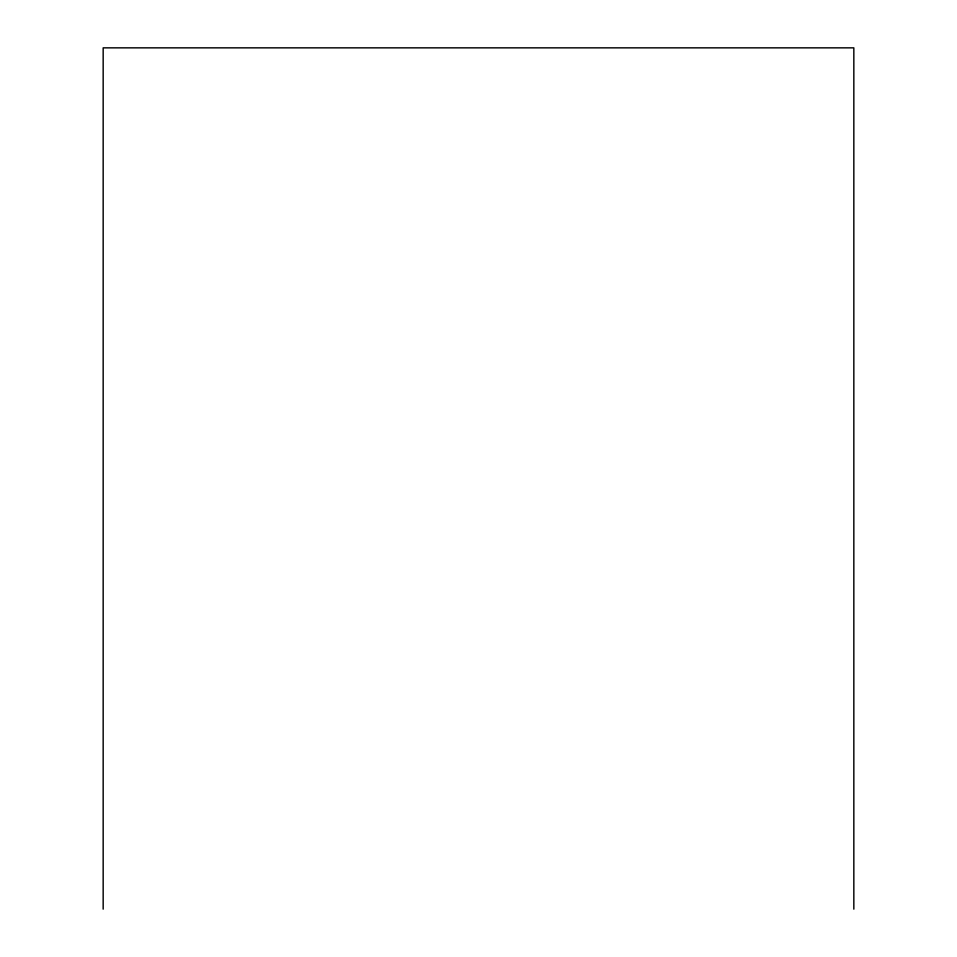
<?xml version="1.0" encoding="UTF-8"?>
<svg xmlns="http://www.w3.org/2000/svg" width="957" height="957" viewBox="0 0 957 957"><rect width="100%" height="100%" fill="white"/><g stroke="black" fill="none" stroke-linecap="round" stroke-linejoin="round"><path stroke-width="1.44" d="M853.835 909.15L853.835 47.85L103.165 47.85L103.165 909.15"/></g></svg>
